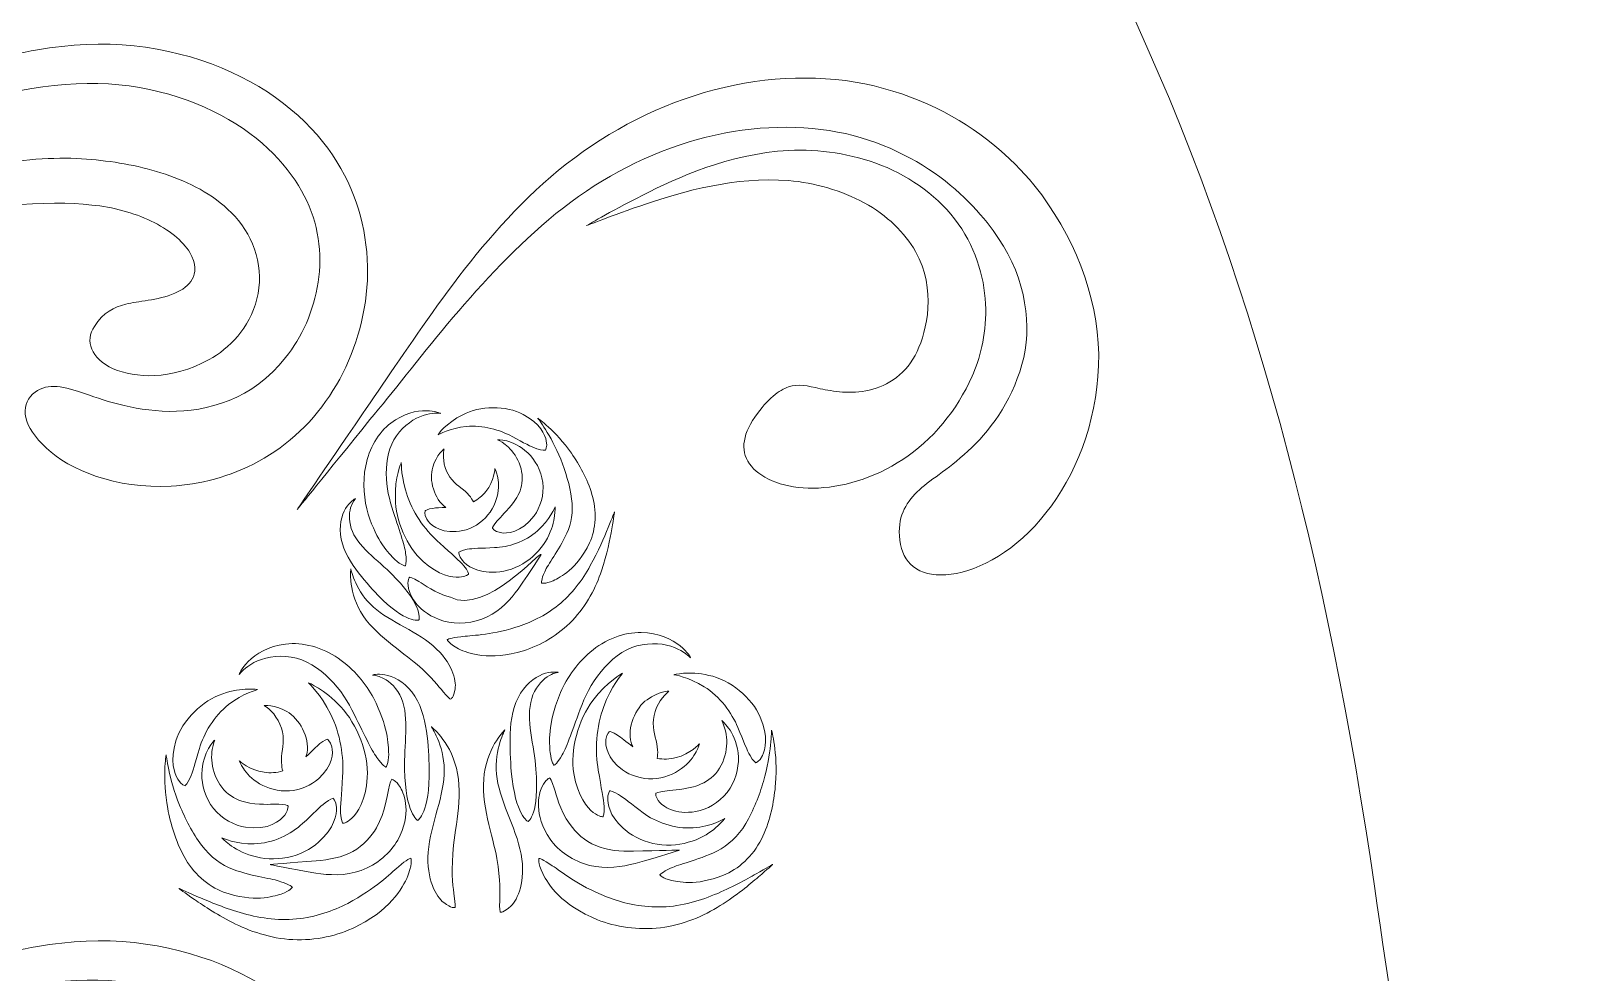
# Model space of a CAD drawing. Extents: x 272 to 570, y -510 to -85.
# Drawn here: x 470.5 to 569.9, y -434.5 to -373.8 of the extents above; entities that cross this region are included whole.
import ezdxf

# ---------------------------------------------------------------- set-up
doc = ezdxf.new("R2010")
doc.units = 0
doc.header["$MEASUREMENT"] = 0
doc.layers.add('Layer 1', color=7, linetype='Continuous')

msp = doc.modelspace()

# ---------------------------------------------------------------- linework, layer by layer
at = {"layer": 'Layer 1', "lineweight": 0}
for points, knots in [([(557.26, -428.987), (551.308, -387.897), (537.651, -351.436), (504.284, -324.924), (502.179, -323.251), (500.029, -321.698), (497.857, -320.198), (497.85, -320.186), (497.849, -320.178), (497.842, -320.165), (494.07, -313.318), (475.261, -287.817), (472.652, -270.415), (472.125, -266.903), (471.92, -263.338), (471.692, -259.797), (470.763, -245.379), (470.267, -230.936), (468.889, -216.548), (468.212, -209.477), (467.389, -202.387), (465.949, -195.426), (464.849, -190.104), (463.985, -182.192), (458.986, -178.931), (455.472, -176.638), (450.202, -176.753), (446.204, -175.918), (440.837, -174.796), (435.555, -173.309), (430.318, -171.692), (429.925, -171.571), (429.532, -171.483), (429.139, -171.379), (426.731, -165.821), (426.432, -160.379), (426.558, -157.057), (434.156, -153.314), (439.591, -143.29), (439.563, -131.489), (439.532, -118.154), (432.541, -107.109), (423.369, -104.865), (427.037, -103.332), (429.611, -99.709), (429.601, -95.486), (429.588, -89.887), (425.038, -85.359), (419.439, -85.373), (413.84, -85.386), (409.312, -89.936), (409.325, -95.534), (409.336, -99.876), (412.079, -103.564), (415.92, -104.999), (407.017, -107.569), (400.346, -118.5), (400.377, -131.582), (400.405, -143.383), (405.887, -153.381), (413.503, -157.088), (413.644, -160.387), (413.376, -165.778), (411.04, -171.308), (404.952, -172.487), (398.92, -174.461), (393.031, -175.989), (388.501, -177.164), (383.193, -176.433), (379.119, -179.12), (374.136, -182.405), (373.309, -190.321), (372.234, -195.648), (370.828, -202.617), (370.038, -209.71), (369.395, -216.784), (368.085, -231.178), (367.658, -245.623), (366.797, -260.046), (366.586, -263.588), (366.398, -267.154), (365.888, -270.669), (363.36, -288.082), (344.039, -315.749), (340.3, -322.614), (340.296, -322.62), (340.296, -322.624), (340.293, -322.63), (339.113, -323.503), (337.94, -324.392), (336.781, -325.322), (303.541, -351.992), (290.057, -388.517), (284.3, -429.635), (280.539, -456.493), (275.992, -483.154), (271.989, -509.907), (271.989, -509.907), (569.901, -509.907), (569.901, -509.907), (565.771, -483.169), (561.148, -455.828), (557.26, -428.987)], [0, 0, 0, 0, 1, 1, 1, 2, 2, 2, 3, 3, 3, 4, 4, 4, 5, 5, 5, 6, 6, 6, 7, 7, 7, 8, 8, 8, 9, 9, 9, 10, 10, 10, 11, 11, 11, 12, 12, 12, 13, 13, 13, 14, 14, 14, 15, 15, 15, 16, 16, 16, 17, 17, 17, 18, 18, 18, 19, 19, 19, 20, 20, 20, 21, 21, 21, 22, 22, 22, 23, 23, 23, 24, 24, 24, 25, 25, 25, 26, 26, 26, 27, 27, 27, 28, 28, 28, 29, 29, 29, 30, 30, 30, 31, 31, 31, 32, 32, 32, 33, 33, 33, 34, 34, 34, 34]), ([(485.231, -401.558), (483.348, -402.566), (481.377, -403.064), (479.573, -403.161), (475.941, -403.351), (473.027, -402.102), (471.525, -400.717), (469.988, -399.307), (469.796, -397.98), (470.623, -397.226), (471.44, -396.466), (472.439, -396.672), (473.777, -397.116), (475.107, -397.562), (476.974, -398.284), (479.441, -398.332), (481.874, -398.369), (484.854, -397.563), (486.957, -394.857), (489.061, -392.275), (490.056, -387.935), (488.154, -384.415), (487.276, -382.654), (485.496, -380.646), (482.776, -379.207), (480.069, -377.774), (476.531, -376.88), (472.733, -377.224), (468.907, -377.493), (464.896, -378.768), (460.957, -380.408), (457.01, -382.04), (453.075, -384.024), (449.063, -385.547), (445.068, -387.085), (440.949, -388.12), (437.097, -388.153), (433.228, -388.177), (429.792, -387.102), (427.244, -385.648), (424.673, -384.19), (423.06, -382.314), (422.188, -380.922), (421.769, -380.208), (421.469, -379.638), (421.32, -379.226), (421.153, -378.822), (421.065, -378.61), (421.065, -378.61), (421.065, -378.61), (421.164, -378.818), (421.35, -379.212), (421.518, -379.614), (421.845, -380.168), (422.293, -380.853), (423.223, -382.189), (424.895, -383.948), (427.462, -385.246), (430.004, -386.544), (433.384, -387.42), (437.067, -387.229), (440.766, -387.027), (444.676, -385.863), (448.514, -384.193), (452.368, -382.539), (456.183, -380.411), (460.157, -378.578), (464.115, -376.746), (468.295, -375.215), (472.506, -374.769), (476.727, -374.244), (480.851, -375.112), (484.058, -376.722), (487.298, -378.327), (489.614, -380.79), (490.75, -383.074), (491.961, -385.323), (492.393, -387.934), (492.208, -390.338), (492.007, -392.755), (491.243, -395.05), (490.017, -396.988), (488.817, -398.941), (487.108, -400.523), (485.231, -401.558)], [0, 0, 0, 0, 1, 1, 1, 2, 2, 2, 3, 3, 3, 4, 4, 4, 5, 5, 5, 6, 6, 6, 7, 7, 7, 8, 8, 8, 9, 9, 9, 10, 10, 10, 11, 11, 11, 12, 12, 12, 13, 13, 13, 14, 14, 14, 15, 15, 15, 16, 16, 16, 17, 17, 17, 18, 18, 18, 19, 19, 19, 20, 20, 20, 21, 21, 21, 22, 22, 22, 23, 23, 23, 24, 24, 24, 25, 25, 25, 26, 26, 26, 27, 27, 27, 28, 28, 28, 28]), ([(539.408, -396.071), (539.113, -399.798), (537.65, -403.076), (535.692, -405.319), (533.779, -407.616), (531.333, -408.776), (529.587, -408.885), (528.703, -408.949), (527.988, -408.759), (527.488, -408.357), (526.99, -407.971), (526.718, -407.404), (526.617, -406.642), (526.44, -405.157), (526.968, -404.305), (527.73, -403.536), (528.495, -402.764), (529.683, -402.158), (531.014, -400.893), (532.35, -399.69), (533.811, -397.796), (534.494, -395.315), (535.201, -392.895), (534.772, -389.785), (532.989, -387.162), (532.124, -385.858), (530.773, -384.297), (528.835, -382.937), (526.888, -381.589), (524.422, -380.473), (521.519, -380.129), (518.637, -379.762), (515.436, -380.104), (512.376, -381.139), (509.302, -382.163), (506.423, -383.852), (503.944, -385.95), (498.983, -390.178), (495.341, -395.379), (492.405, -398.863), (489.527, -402.417), (487.702, -404.671), (487.702, -404.671), (487.702, -404.671), (489.337, -402.276), (491.916, -398.499), (493.214, -396.615), (494.718, -394.373), (496.444, -391.938), (498.181, -389.515), (500.169, -386.898), (502.639, -384.503), (505.089, -382.1), (508.117, -380.002), (511.441, -378.645), (514.758, -377.27), (518.386, -376.62), (521.827, -376.857), (525.271, -377.055), (528.475, -378.276), (530.903, -379.835), (533.355, -381.408), (535.113, -383.319), (536.223, -384.989), (538.471, -388.279), (539.738, -392.289), (539.408, -396.071)], [0, 0, 0, 0, 1, 1, 1, 2, 2, 2, 3, 3, 3, 4, 4, 4, 5, 5, 5, 6, 6, 6, 7, 7, 7, 8, 8, 8, 9, 9, 9, 10, 10, 10, 11, 11, 11, 12, 12, 12, 13, 13, 13, 14, 14, 14, 15, 15, 15, 16, 16, 16, 17, 17, 17, 18, 18, 18, 19, 19, 19, 20, 20, 20, 21, 21, 21, 22, 22, 22, 22]), ([(517.032, -401.876), (516.306, -401.015), (516.404, -399.946), (517.264, -398.696), (518.095, -397.481), (518.82, -396.974), (519.438, -396.75), (520.064, -396.533), (520.64, -396.683), (521.479, -396.868), (522.301, -397.037), (523.428, -397.25), (524.645, -396.958), (525.845, -396.698), (527.089, -395.88), (527.73, -394.458), (528.365, -393.133), (528.996, -390.467), (527.628, -388.01), (526.94, -386.793), (525.785, -385.662), (524.315, -384.864), (522.849, -384.07), (521.13, -383.573), (519.424, -383.429), (515.972, -383.157), (512.611, -384.145), (510.255, -384.925), (507.879, -385.737), (506.389, -386.339), (506.389, -386.339), (506.389, -386.339), (507.764, -385.522), (510.02, -384.364), (512.275, -383.249), (515.504, -381.713), (519.453, -381.481), (521.416, -381.388), (523.488, -381.686), (525.433, -382.447), (527.372, -383.207), (529.167, -384.519), (530.387, -386.223), (531.618, -387.939), (532.138, -389.977), (532.161, -391.712), (532.181, -393.464), (531.785, -394.974), (531.28, -396.064), (530.318, -398.248), (528.715, -400.208), (526.806, -401.436), (524.92, -402.69), (522.828, -403.269), (521.031, -403.293), (519.229, -403.313), (517.738, -402.73), (517.032, -401.876)], [0, 0, 0, 0, 1, 1, 1, 2, 2, 2, 3, 3, 3, 4, 4, 4, 5, 5, 5, 6, 6, 6, 7, 7, 7, 8, 8, 8, 9, 9, 9, 10, 10, 10, 11, 11, 11, 12, 12, 12, 13, 13, 13, 14, 14, 14, 15, 15, 15, 16, 16, 16, 17, 17, 17, 18, 18, 18, 19, 19, 19, 19]), ([(461.952, -386.301), (456.814, -387.52), (451.024, -389.517), (445.318, -390.336), (442.474, -390.751), (439.678, -390.882), (437.128, -390.651), (434.583, -390.417), (432.308, -389.859), (430.491, -389.123), (428.663, -388.41), (427.318, -387.501), (426.481, -386.784), (426.068, -386.415), (425.759, -386.115), (425.574, -385.888), (425.382, -385.669), (425.28, -385.553), (425.28, -385.553), (425.28, -385.553), (425.686, -386.026), (426.559, -386.686), (427.437, -387.333), (428.816, -388.125), (430.645, -388.693), (432.463, -389.285), (434.712, -389.67), (437.18, -389.728), (439.648, -389.783), (442.339, -389.477), (445.061, -388.898), (450.524, -387.754), (456.076, -385.455), (461.316, -383.919), (466.535, -382.336), (471.478, -381.714), (474.734, -382.1), (476.348, -382.26), (477.958, -382.573), (479.48, -383.116), (480.993, -383.675), (482.489, -384.431), (483.696, -385.758), (484.95, -387.084), (485.591, -389.186), (485.108, -391.065), (484.639, -392.956), (483.3, -394.285), (482.027, -394.991), (479.5, -396.344), (477.265, -396.185), (475.834, -395.575), (474.371, -394.918), (473.983, -393.782), (474.613, -392.842), (475.217, -391.915), (475.863, -391.608), (476.647, -391.406), (477.409, -391.22), (478.675, -391.171), (479.8, -390.705), (480.304, -390.496), (480.706, -390.193), (480.929, -389.801), (481.139, -389.414), (481.211, -388.78), (480.773, -388.073), (480.328, -387.327), (479.39, -386.579), (478.271, -386.041), (477.139, -385.499), (475.833, -385.145), (474.437, -385.007), (471.663, -384.67), (467.091, -385.025), (461.952, -386.301)], [0, 0, 0, 0, 1, 1, 1, 2, 2, 2, 3, 3, 3, 4, 4, 4, 5, 5, 5, 6, 6, 6, 7, 7, 7, 8, 8, 8, 9, 9, 9, 10, 10, 10, 11, 11, 11, 12, 12, 12, 13, 13, 13, 14, 14, 14, 15, 15, 15, 16, 16, 16, 17, 17, 17, 18, 18, 18, 19, 19, 19, 20, 20, 20, 21, 21, 21, 22, 22, 22, 23, 23, 23, 24, 24, 24, 25, 25, 25, 25]), ([(496.054, -398.539), (495.519, -398.659), (494.827, -399.033), (494.305, -399.663), (493.194, -400.927), (493.339, -403.076), (493.818, -404.516), (494.286, -406.003), (494.642, -406.933), (494.708, -407.517), (494.795, -408.097), (494.684, -408.306), (494.684, -408.306), (494.684, -408.306), (494.447, -408.291), (494.007, -407.894), (493.591, -407.485), (492.857, -406.738), (492.291, -404.965), (492.023, -404.075), (491.907, -402.953), (492.129, -401.851), (492.332, -400.751), (492.951, -399.687), (493.759, -399.085), (494.557, -398.471), (495.434, -398.269), (496.028, -398.292), (496.629, -398.301), (496.949, -398.464), (496.949, -398.464), (496.949, -398.464), (496.593, -398.402), (496.054, -398.539)], [0, 0, 0, 0, 1, 1, 1, 2, 2, 2, 3, 3, 3, 4, 4, 4, 5, 5, 5, 6, 6, 6, 7, 7, 7, 8, 8, 8, 9, 9, 9, 10, 10, 10, 11, 11, 11, 11]), ([(503.792, -400.243), (503.867, -400.658), (503.733, -400.831), (503.733, -400.831), (503.733, -400.831), (503.523, -400.863), (503.174, -400.743), (502.815, -400.63), (502.351, -400.363), (501.581, -399.957), (500.822, -399.535), (499.679, -399.192), (498.624, -399.313), (497.581, -399.4), (496.799, -399.843), (496.799, -399.843), (496.799, -399.843), (497.289, -399.086), (498.401, -398.549), (499.472, -397.974), (501.215, -397.926), (502.303, -398.54), (503.398, -399.12), (503.715, -399.849), (503.792, -400.243)], [0, 0, 0, 0, 1, 1, 1, 2, 2, 2, 3, 3, 3, 4, 4, 4, 5, 5, 5, 6, 6, 6, 7, 7, 7, 8, 8, 8, 8]), ([(506.737, -403.694), (507.057, -404.702), (507.001, -405.944), (506.586, -406.825), (505.731, -408.571), (504.731, -409.003), (504.239, -409.264), (503.705, -409.493), (503.48, -409.422), (503.48, -409.422), (503.48, -409.422), (503.445, -409.191), (503.692, -408.687), (503.903, -408.173), (504.539, -407.429), (505.126, -406.193), (505.406, -405.574), (505.538, -404.839), (505.424, -403.971), (505.316, -403.115), (505.032, -402.199), (504.718, -401.422), (504.086, -399.849), (503.243, -398.778), (503.243, -398.778), (503.243, -398.778), (504.366, -399.547), (505.415, -401.038), (505.933, -401.783), (506.436, -402.669), (506.737, -403.694)], [0, 0, 0, 0, 1, 1, 1, 2, 2, 2, 3, 3, 3, 4, 4, 4, 5, 5, 5, 6, 6, 6, 7, 7, 7, 8, 8, 8, 9, 9, 9, 10, 10, 10, 10]), ([(503.008, -405.074), (502.182, -406.179), (501.241, -406.246), (500.837, -406.164), (500.398, -406.072), (500.308, -405.865), (500.308, -405.865), (500.308, -405.865), (500.386, -405.666), (500.624, -405.398), (500.853, -405.118), (501.237, -404.794), (501.71, -404.155), (501.937, -403.829), (502.161, -403.425), (502.219, -402.959), (502.285, -402.491), (502.182, -401.946), (501.96, -401.491), (501.738, -401.035), (501.408, -400.679), (501.129, -400.468), (500.85, -400.256), (500.641, -400.165), (500.641, -400.165), (500.641, -400.165), (500.863, -400.154), (501.235, -400.243), (501.604, -400.333), (502.123, -400.558), (502.593, -401.009), (503.056, -401.454), (503.467, -402.133), (503.56, -402.926), (503.666, -403.726), (503.398, -404.528), (503.008, -405.074)], [0, 0, 0, 0, 1, 1, 1, 2, 2, 2, 3, 3, 3, 4, 4, 4, 5, 5, 5, 6, 6, 6, 7, 7, 7, 8, 8, 8, 9, 9, 9, 10, 10, 10, 11, 11, 11, 12, 12, 12, 12]), ([(497.301, -404.529), (496.552, -404.011), (496.195, -402.736), (496.465, -401.942), (496.686, -401.112), (497.185, -400.762), (497.185, -400.762), (497.185, -400.762), (497.059, -401.351), (497.261, -401.955), (497.447, -402.589), (497.918, -403.017), (498.28, -403.276), (498.716, -403.581), (498.957, -403.928), (499.085, -404.166), (499.382, -404.004), (499.666, -403.795), (499.889, -403.496), (500.43, -402.824), (500.477, -402.031), (500.477, -402.031), (500.477, -402.031), (500.563, -402.196), (500.635, -402.51), (500.706, -402.821), (500.744, -403.292), (500.613, -403.824), (500.484, -404.35), (500.179, -404.936), (499.68, -405.375), (499.182, -405.824), (498.526, -406.06), (497.962, -406.098), (496.804, -406.151), (496.248, -405.601), (496.071, -405.284), (495.884, -404.942), (495.969, -404.742), (495.969, -404.742), (495.969, -404.742), (496.151, -404.639), (496.466, -404.593), (496.678, -404.556), (496.967, -404.545), (497.306, -404.533), (497.304, -404.531), (497.303, -404.531), (497.301, -404.529)], [0, 0, 0, 0, 1, 1, 1, 2, 2, 2, 3, 3, 3, 4, 4, 4, 5, 5, 5, 6, 6, 6, 7, 7, 7, 8, 8, 8, 9, 9, 9, 10, 10, 10, 11, 11, 11, 12, 12, 12, 13, 13, 13, 14, 14, 14, 15, 15, 15, 16, 16, 16, 16]), ([(494.829, -403.827), (495.223, -405.011), (496.11, -406.152), (496.913, -406.852), (497.704, -407.568), (498.201, -407.976), (498.467, -408.31), (498.739, -408.633), (498.776, -408.847), (498.776, -408.847), (498.776, -408.847), (498.632, -409.018), (498.166, -409.046), (497.717, -409.065), (496.86, -408.946), (495.832, -408.019), (494.781, -407.109), (494.047, -405.35), (494.046, -403.969), (493.998, -402.572), (494.43, -401.637), (494.43, -401.637), (494.43, -401.637), (494.408, -402.666), (494.829, -403.827)], [0, 0, 0, 0, 1, 1, 1, 2, 2, 2, 3, 3, 3, 4, 4, 4, 5, 5, 5, 6, 6, 6, 7, 7, 7, 8, 8, 8, 8]), ([(491.275, -406.095), (491.729, -407.197), (493.164, -408.113), (494.058, -409.094), (495.866, -410.968), (495.566, -411.802), (495.566, -411.802), (495.566, -411.802), (494.721, -412.072), (492.913, -410.198), (492.461, -409.722), (491.979, -409.177), (491.492, -408.525), (491.013, -407.874), (490.586, -407.079), (490.501, -406.278), (490.416, -405.489), (490.655, -404.817), (490.935, -404.444), (491.219, -404.065), (491.473, -403.955), (491.473, -403.955), (491.473, -403.955), (491.278, -404.158), (491.156, -404.556), (491.034, -404.949), (491.039, -405.538), (491.275, -406.095)], [0, 0, 0, 0, 1, 1, 1, 2, 2, 2, 3, 3, 3, 4, 4, 4, 5, 5, 5, 6, 6, 6, 7, 7, 7, 8, 8, 8, 9, 9, 9, 9]), ([(504.352, -404.495), (504.352, -404.495), (504.368, -404.713), (504.323, -405.083), (504.277, -405.451), (504.152, -405.973), (503.858, -406.52), (503.566, -407.064), (503.102, -407.626), (502.498, -408.034), (501.897, -408.449), (501.18, -408.673), (500.556, -408.717), (499.286, -408.784), (498.634, -408.283), (498.374, -407.972), (498.105, -407.639), (498.144, -407.422), (498.144, -407.422), (498.144, -407.422), (498.316, -407.298), (498.681, -407.238), (499.049, -407.167), (499.582, -407.178), (500.443, -407.13), (501.304, -407.105), (502.443, -406.764), (503.227, -406.036), (504.022, -405.348), (504.352, -404.495), (504.352, -404.495)], [0, 0, 0, 0, 1, 1, 1, 2, 2, 2, 3, 3, 3, 4, 4, 4, 5, 5, 5, 6, 6, 6, 7, 7, 7, 8, 8, 8, 9, 9, 9, 10, 10, 10, 10]), ([(498.12, -413.664), (497.468, -413.321), (497.395, -413.073), (497.395, -413.073), (497.395, -413.073), (497.613, -412.947), (498.274, -412.883), (498.931, -412.788), (500.046, -412.819), (501.832, -412.275), (502.719, -411.997), (503.709, -411.534), (504.563, -410.841), (505.419, -410.164), (506.117, -409.222), (506.632, -408.294), (507.152, -407.367), (507.521, -406.475), (507.786, -405.838), (508.046, -405.197), (508.204, -404.809), (508.204, -404.809), (508.204, -404.809), (508.136, -405.224), (508.025, -405.907), (507.901, -406.591), (507.723, -407.549), (507.359, -408.618), (506.999, -409.682), (506.407, -410.871), (505.475, -411.826), (504.561, -412.78), (503.395, -413.453), (502.315, -413.791), (500.117, -414.456), (498.751, -413.966), (498.12, -413.664)], [0, 0, 0, 0, 1, 1, 1, 2, 2, 2, 3, 3, 3, 4, 4, 4, 5, 5, 5, 6, 6, 6, 7, 7, 7, 8, 8, 8, 9, 9, 9, 10, 10, 10, 11, 11, 11, 12, 12, 12, 12]), ([(494.949, -409.04), (494.949, -409.04), (495.17, -409.076), (495.56, -409.321), (495.965, -409.538), (496.524, -410.02), (497.594, -410.337), (499.917, -411.483), (503.428, -407.298), (503.463, -407.564), (503.463, -407.564), (502.852, -408.554), (501.963, -409.82), (501.506, -410.444), (500.885, -411.175), (499.967, -411.609), (499.069, -412.039), (498.024, -412.104), (497.183, -411.873), (495.465, -411.347), (495.017, -410.246), (494.897, -409.761), (494.79, -409.216), (494.949, -409.04), (494.949, -409.04)], [0, 0, 0, 0, 1, 1, 1, 2, 2, 2, 3, 3, 3, 4, 4, 4, 5, 5, 5, 6, 6, 6, 7, 7, 7, 8, 8, 8, 8]), ([(496.483, -413.475), (497.729, -414.543), (497.988, -415.695), (497.903, -416.245), (497.826, -416.819), (497.602, -416.922), (497.602, -416.922), (497.602, -416.922), (497.417, -416.795), (497.131, -416.437), (496.831, -416.08), (496.433, -415.544), (495.444, -414.679), (494.504, -413.831), (492.674, -412.769), (491.799, -411.258), (491.368, -410.524), (491.212, -409.802), (491.167, -409.299), (491.123, -408.793), (491.165, -408.495), (491.165, -408.495), (491.165, -408.495), (491.224, -408.793), (491.409, -409.241), (491.591, -409.685), (491.923, -410.273), (492.433, -410.778), (493.432, -411.815), (495.221, -412.394), (496.483, -413.475)], [0, 0, 0, 0, 1, 1, 1, 2, 2, 2, 3, 3, 3, 4, 4, 4, 5, 5, 5, 6, 6, 6, 7, 7, 7, 8, 8, 8, 9, 9, 9, 10, 10, 10, 10]), ([(492.634, -416.838), (493.57, -418.662), (493.6, -419.817), (493.613, -420.458), (493.598, -421.109), (493.445, -421.3), (493.445, -421.3), (493.445, -421.3), (493.215, -421.217), (492.85, -420.685), (492.465, -420.167), (492.038, -419.149), (491.235, -417.596), (490.478, -416.071), (488.861, -414.255), (486.972, -414.156), (486.057, -414.081), (485.219, -414.343), (484.707, -414.675), (484.179, -414.997), (483.953, -415.328), (483.953, -415.328), (483.953, -415.328), (484.082, -414.952), (484.551, -414.481), (485.004, -414.006), (485.852, -413.492), (486.951, -413.361), (488.049, -413.214), (489.349, -413.572), (490.355, -414.276), (491.376, -414.969), (492.152, -415.935), (492.634, -416.838)], [0, 0, 0, 0, 1, 1, 1, 2, 2, 2, 3, 3, 3, 4, 4, 4, 5, 5, 5, 6, 6, 6, 7, 7, 7, 8, 8, 8, 9, 9, 9, 10, 10, 10, 11, 11, 11, 11]), ([(512.291, -413.681), (511.747, -413.404), (510.886, -413.231), (509.984, -413.402), (508.116, -413.698), (506.698, -415.673), (506.103, -417.269), (505.467, -418.897), (505.149, -419.954), (504.82, -420.509), (504.512, -421.076), (504.292, -421.183), (504.292, -421.183), (504.292, -421.183), (504.12, -421.009), (504.038, -420.363), (503.984, -419.724), (503.892, -418.572), (504.633, -416.66), (505.018, -415.713), (505.689, -414.67), (506.632, -413.875), (507.559, -413.069), (508.815, -412.578), (509.922, -412.609), (511.028, -412.625), (511.925, -413.047), (512.426, -413.472), (512.942, -413.891), (513.109, -414.252), (513.109, -414.252), (513.109, -414.252), (512.85, -413.946), (512.291, -413.681)], [0, 0, 0, 0, 1, 1, 1, 2, 2, 2, 3, 3, 3, 4, 4, 4, 5, 5, 5, 6, 6, 6, 7, 7, 7, 8, 8, 8, 9, 9, 9, 10, 10, 10, 11, 11, 11, 11]), ([(494.643, -421.429), (494.578, -419.962), (494.971, -418.103), (494.433, -416.866), (494.168, -416.24), (493.698, -415.778), (493.289, -415.572), (492.876, -415.361), (492.565, -415.36), (492.565, -415.36), (492.565, -415.36), (492.851, -415.253), (493.366, -415.336), (493.873, -415.418), (494.575, -415.766), (495.111, -416.45), (495.656, -417.143), (495.931, -418.094), (496.055, -418.976), (496.174, -419.866), (496.216, -420.675), (496.233, -421.404), (496.279, -424.295), (495.49, -424.743), (495.49, -424.743), (495.49, -424.743), (494.688, -424.32), (494.643, -421.429)], [0, 0, 0, 0, 1, 1, 1, 2, 2, 2, 3, 3, 3, 4, 4, 4, 5, 5, 5, 6, 6, 6, 7, 7, 7, 8, 8, 8, 9, 9, 9, 9]), ([(503.115, -421.436), (503.372, -424.316), (502.619, -424.821), (502.619, -424.821), (502.619, -424.821), (501.788, -424.458), (501.53, -421.578), (501.472, -420.851), (501.429, -420.042), (501.455, -419.145), (501.485, -418.254), (501.659, -417.28), (502.129, -416.534), (502.591, -415.797), (503.252, -415.378), (503.748, -415.244), (504.251, -415.107), (504.548, -415.184), (504.548, -415.184), (504.548, -415.184), (504.239, -415.217), (503.85, -415.47), (503.464, -415.718), (503.045, -416.226), (502.847, -416.877), (502.441, -418.163), (503.026, -419.97), (503.115, -421.436)], [0, 0, 0, 0, 1, 1, 1, 2, 2, 2, 3, 3, 3, 4, 4, 4, 5, 5, 5, 6, 6, 6, 7, 7, 7, 8, 8, 8, 9, 9, 9, 9]), ([(507.146, -421.492), (507.334, -422.679), (507.505, -423.379), (507.523, -423.844), (507.553, -424.304), (507.454, -424.502), (507.454, -424.502), (507.454, -424.502), (507.229, -424.537), (506.827, -424.229), (506.445, -423.923), (505.812, -423.222), (505.572, -421.722), (505.301, -420.221), (505.864, -418.21), (506.802, -417.01), (507.71, -415.765), (508.72, -415.239), (508.72, -415.239), (508.72, -415.239), (507.97, -416.096), (507.5, -417.39), (506.993, -418.683), (506.936, -420.31), (507.146, -421.492)], [0, 0, 0, 0, 1, 1, 1, 2, 2, 2, 3, 3, 3, 4, 4, 4, 5, 5, 5, 6, 6, 6, 7, 7, 7, 8, 8, 8, 8]), ([(516.154, -418.734), (515.785, -417.82), (514.996, -416.724), (513.983, -416.112), (513.002, -415.477), (512.018, -415.34), (512.018, -415.34), (512.018, -415.34), (512.25, -415.278), (512.654, -415.242), (513.056, -415.207), (513.638, -415.215), (514.288, -415.377), (515.599, -415.645), (517.1, -416.815), (517.606, -418.084), (518.14, -419.33), (517.929, -420.165), (517.743, -420.558), (517.54, -420.965), (517.326, -421.025), (517.326, -421.025), (517.326, -421.025), (517.144, -420.91), (516.947, -420.559), (516.738, -420.209), (516.545, -419.64), (516.154, -418.734)], [0, 0, 0, 0, 1, 1, 1, 2, 2, 2, 3, 3, 3, 4, 4, 4, 5, 5, 5, 6, 6, 6, 7, 7, 7, 8, 8, 8, 9, 9, 9, 9]), ([(483.278, -417.269), (482.335, -417.984), (481.665, -419.156), (481.393, -420.104), (481.099, -421.046), (480.966, -421.632), (480.795, -422.002), (480.636, -422.372), (480.467, -422.505), (480.467, -422.505), (480.467, -422.505), (480.247, -422.468), (480.003, -422.084), (479.777, -421.713), (479.48, -420.904), (479.881, -419.609), (480.251, -418.294), (481.622, -416.974), (482.898, -416.571), (483.528, -416.341), (484.105, -416.273), (484.509, -416.265), (484.914, -416.259), (485.151, -416.296), (485.151, -416.296), (485.151, -416.296), (484.187, -416.536), (483.278, -417.269)], [0, 0, 0, 0, 1, 1, 1, 2, 2, 2, 3, 3, 3, 4, 4, 4, 5, 5, 5, 6, 6, 6, 7, 7, 7, 8, 8, 8, 9, 9, 9, 9]), ([(492.229, -421.97), (492.147, -423.487), (491.591, -424.25), (491.244, -424.594), (490.876, -424.943), (490.648, -424.931), (490.648, -424.931), (490.648, -424.931), (490.529, -424.745), (490.511, -424.284), (490.48, -423.819), (490.577, -423.105), (490.639, -421.906), (490.725, -420.708), (490.499, -419.096), (489.859, -417.863), (489.257, -416.625), (488.421, -415.851), (488.421, -415.851), (488.421, -415.851), (489.481, -416.269), (490.514, -417.412), (491.572, -418.507), (492.342, -420.448), (492.229, -421.97)], [0, 0, 0, 0, 1, 1, 1, 2, 2, 2, 3, 3, 3, 4, 4, 4, 5, 5, 5, 6, 6, 6, 7, 7, 7, 8, 8, 8, 8]), ([(507.639, -419.521), (507.697, -419.107), (507.887, -418.997), (507.887, -418.997), (507.887, -418.997), (508.094, -419.039), (508.379, -419.23), (508.631, -419.388), (508.928, -419.652), (509.38, -419.995), (509.344, -419.903), (509.3, -419.829), (509.273, -419.721), (508.994, -418.776), (509.539, -417.457), (510.301, -416.95), (511.045, -416.382), (511.712, -416.403), (511.712, -416.403), (511.712, -416.403), (511.185, -416.801), (510.912, -417.459), (510.607, -418.129), (510.681, -418.859), (510.822, -419.359), (511.009, -419.992), (510.997, -420.465), (510.958, -420.736), (511.346, -420.801), (511.756, -420.808), (512.165, -420.69), (513.103, -420.459), (513.674, -419.793), (513.674, -419.793), (513.674, -419.793), (513.628, -419.994), (513.467, -420.31), (513.306, -420.622), (513.006, -421.044), (512.523, -421.4), (512.045, -421.752), (511.382, -422.031), (510.66, -422.056), (509.933, -422.09), (509.219, -421.838), (508.716, -421.486), (507.7, -420.742), (507.59, -419.907), (507.639, -419.521)], [0, 0, 0, 0, 1, 1, 1, 2, 2, 2, 3, 3, 3, 4, 4, 4, 5, 5, 5, 6, 6, 6, 7, 7, 7, 8, 8, 8, 9, 9, 9, 10, 10, 10, 11, 11, 11, 12, 12, 12, 13, 13, 13, 14, 14, 14, 15, 15, 15, 16, 16, 16, 16]), ([(486.761, -420.169), (486.849, -419.656), (486.847, -418.922), (486.472, -418.288), (486.133, -417.662), (485.567, -417.321), (485.567, -417.321), (485.567, -417.321), (486.228, -417.23), (487.027, -417.718), (487.838, -418.143), (488.518, -419.397), (488.34, -420.366), (488.324, -420.475), (488.288, -420.55), (488.263, -420.644), (488.663, -420.267), (488.948, -419.964), (489.177, -419.785), (489.441, -419.565), (489.642, -419.501), (489.642, -419.501), (489.642, -419.501), (489.843, -419.591), (489.944, -419.997), (490.033, -420.375), (490.01, -421.217), (489.078, -422.063), (488.614, -422.467), (487.931, -422.791), (487.204, -422.834), (486.483, -422.885), (485.794, -422.676), (485.283, -422.376), (484.765, -422.072), (484.423, -421.684), (484.23, -421.39), (484.037, -421.094), (483.97, -420.898), (483.97, -420.898), (483.97, -420.898), (484.607, -421.501), (485.565, -421.632), (485.983, -421.707), (486.39, -421.657), (486.769, -421.552), (486.703, -421.287), (486.641, -420.818), (486.761, -420.169)], [0, 0, 0, 0, 1, 1, 1, 2, 2, 2, 3, 3, 3, 4, 4, 4, 5, 5, 5, 6, 6, 6, 7, 7, 7, 8, 8, 8, 9, 9, 9, 10, 10, 10, 11, 11, 11, 12, 12, 12, 13, 13, 13, 14, 14, 14, 15, 15, 15, 16, 16, 16, 16]), ([(513.719, -424.104), (512.265, -424.476), (511.421, -423.909), (511.123, -423.578), (510.804, -423.215), (510.857, -422.992), (510.857, -422.992), (510.857, -422.992), (511.049, -422.892), (511.438, -422.848), (511.825, -422.787), (512.399, -422.805), (513.285, -422.574), (513.722, -422.447), (514.214, -422.238), (514.592, -421.855), (514.98, -421.477), (515.262, -420.918), (515.377, -420.362), (515.492, -419.804), (515.441, -419.266), (515.339, -418.891), (515.237, -418.515), (515.116, -418.295), (515.116, -418.295), (515.116, -418.295), (515.312, -418.444), (515.563, -418.783), (515.811, -419.119), (516.091, -419.674), (516.172, -420.383), (516.252, -421.083), (516.125, -421.94), (515.658, -422.671), (515.197, -423.416), (514.421, -423.908), (513.719, -424.104)], [0, 0, 0, 0, 1, 1, 1, 2, 2, 2, 3, 3, 3, 4, 4, 4, 5, 5, 5, 6, 6, 6, 7, 7, 7, 8, 8, 8, 9, 9, 9, 10, 10, 10, 11, 11, 11, 12, 12, 12, 12]), ([(497.851, -429.639), (497.929, -430.14), (497.897, -430.368), (497.897, -430.368), (497.897, -430.368), (497.656, -430.445), (497.168, -430.048), (496.693, -429.674), (496.023, -428.584), (496.166, -426.784), (496.309, -424.967), (497.246, -423.089), (497.197, -421.477), (497.19, -420.673), (496.98, -419.953), (496.767, -419.463), (496.554, -418.97), (496.363, -418.692), (496.363, -418.692), (496.363, -418.692), (496.626, -418.898), (496.98, -419.334), (497.331, -419.768), (497.761, -420.46), (497.985, -421.37), (498.456, -423.231), (497.831, -425.48), (497.752, -426.905), (497.649, -428.378), (497.784, -429.131), (497.851, -429.639)], [0, 0, 0, 0, 1, 1, 1, 2, 2, 2, 3, 3, 3, 4, 4, 4, 5, 5, 5, 6, 6, 6, 7, 7, 7, 8, 8, 8, 9, 9, 9, 10, 10, 10, 10]), ([(500.595, -427.207), (500.368, -425.798), (499.511, -423.627), (499.785, -421.727), (499.913, -420.799), (500.268, -420.065), (500.572, -419.597), (500.879, -419.126), (501.118, -418.895), (501.118, -418.895), (501.118, -418.895), (500.957, -419.19), (500.797, -419.703), (500.637, -420.212), (500.502, -420.951), (500.58, -421.751), (500.7, -423.36), (501.828, -425.129), (502.16, -426.922), (502.49, -428.696), (501.938, -429.851), (501.504, -430.272), (501.061, -430.718), (500.813, -430.666), (500.813, -430.666), (500.813, -430.666), (500.757, -430.443), (500.783, -429.937), (500.796, -429.424), (500.852, -428.662), (500.595, -427.207)], [0, 0, 0, 0, 1, 1, 1, 2, 2, 2, 3, 3, 3, 4, 4, 4, 5, 5, 5, 6, 6, 6, 7, 7, 7, 8, 8, 8, 9, 9, 9, 10, 10, 10, 10]), ([(517.862, -425.561), (517.432, -426.642), (516.533, -427.652), (515.575, -428.118), (513.648, -429.02), (512.487, -428.722), (511.884, -428.626), (511.265, -428.473), (511.121, -428.277), (511.121, -428.277), (511.121, -428.277), (511.252, -428.075), (511.82, -427.833), (512.364, -427.556), (513.437, -427.383), (514.835, -426.71), (515.523, -426.363), (516.164, -425.796), (516.666, -424.952), (517.167, -424.123), (517.549, -423.127), (517.809, -422.23), (518.337, -420.419), (518.332, -418.908), (518.332, -418.908), (518.332, -418.908), (518.745, -420.359), (518.593, -422.369), (518.512, -423.369), (518.319, -424.478), (517.862, -425.561)], [0, 0, 0, 0, 1, 1, 1, 2, 2, 2, 3, 3, 3, 4, 4, 4, 5, 5, 5, 6, 6, 6, 7, 7, 7, 8, 8, 8, 9, 9, 9, 10, 10, 10, 10]), ([(482.336, -421.641), (482.508, -422.183), (482.847, -422.709), (483.272, -423.044), (483.689, -423.386), (484.2, -423.542), (484.648, -423.623), (485.553, -423.76), (486.121, -423.682), (486.513, -423.702), (486.904, -423.705), (487.106, -423.785), (487.106, -423.785), (487.106, -423.785), (487.182, -424.001), (486.903, -424.396), (486.641, -424.756), (485.86, -425.408), (484.376, -425.19), (483.657, -425.068), (482.834, -424.66), (482.298, -423.968), (481.757, -423.289), (481.541, -422.451), (481.548, -421.746), (481.554, -421.033), (481.774, -420.451), (481.986, -420.091), (482.2, -419.727), (482.38, -419.559), (482.38, -419.559), (482.38, -419.559), (482.282, -419.79), (482.22, -420.175), (482.157, -420.558), (482.163, -421.099), (482.336, -421.641)], [0, 0, 0, 0, 1, 1, 1, 2, 2, 2, 3, 3, 3, 4, 4, 4, 5, 5, 5, 6, 6, 6, 7, 7, 7, 8, 8, 8, 9, 9, 9, 10, 10, 10, 11, 11, 11, 12, 12, 12, 12]), ([(480.112, -423.754), (480.465, -424.618), (480.949, -425.569), (481.533, -426.341), (482.121, -427.128), (482.817, -427.625), (483.538, -427.898), (484.999, -428.421), (486.084, -428.482), (486.654, -428.7), (487.244, -428.882), (487.396, -429.069), (487.396, -429.069), (487.396, -429.069), (487.273, -429.279), (486.674, -429.496), (486.083, -429.654), (484.96, -430.072), (482.949, -429.376), (481.948, -429.013), (480.948, -428.102), (480.407, -427.072), (479.84, -426.043), (479.532, -424.96), (479.347, -423.974), (478.986, -421.991), (479.245, -420.505), (479.245, -420.505), (479.245, -420.505), (479.397, -422.008), (480.112, -423.754)], [0, 0, 0, 0, 1, 1, 1, 2, 2, 2, 3, 3, 3, 4, 4, 4, 5, 5, 5, 6, 6, 6, 7, 7, 7, 8, 8, 8, 9, 9, 9, 10, 10, 10, 10]), ([(488.926, -427.355), (489.748, -427.284), (490.63, -427.13), (491.301, -426.743), (491.985, -426.361), (492.504, -425.774), (492.821, -425.222), (493.433, -424.102), (493.466, -423.264), (493.594, -422.777), (493.686, -422.278), (493.811, -422.086), (493.811, -422.086), (493.811, -422.086), (494.054, -422.109), (494.374, -422.621), (494.638, -423.097), (495.119, -424.295), (494.197, -426.021), (493.724, -426.847), (492.869, -427.605), (491.844, -427.97), (490.802, -428.349), (489.75, -428.272), (488.903, -428.15), (487.213, -427.872), (485.954, -427.593), (485.954, -427.593), (485.954, -427.593), (487.253, -427.489), (488.926, -427.355)], [0, 0, 0, 0, 1, 1, 1, 2, 2, 2, 3, 3, 3, 4, 4, 4, 5, 5, 5, 6, 6, 6, 7, 7, 7, 8, 8, 8, 9, 9, 9, 10, 10, 10, 10]), ([(503.507, -422.594), (503.772, -422.051), (504.011, -422.003), (504.011, -422.003), (504.011, -422.003), (504.155, -422.181), (504.299, -422.667), (504.477, -423.139), (504.598, -423.968), (505.323, -425.018), (505.696, -425.534), (506.273, -426.064), (506.994, -426.372), (507.702, -426.687), (508.595, -426.748), (509.42, -426.733), (511.098, -426.691), (512.401, -426.658), (512.401, -426.658), (512.401, -426.658), (511.178, -427.068), (509.526, -427.521), (508.696, -427.731), (507.658, -427.917), (506.582, -427.649), (505.524, -427.393), (504.595, -426.729), (504.039, -425.957), (502.941, -424.336), (503.294, -423.095), (503.507, -422.594)], [0, 0, 0, 0, 1, 1, 1, 2, 2, 2, 3, 3, 3, 4, 4, 4, 5, 5, 5, 6, 6, 6, 7, 7, 7, 8, 8, 8, 9, 9, 9, 10, 10, 10, 10]), ([(484.936, -426.249), (486.13, -426.233), (487.334, -425.624), (488.048, -424.952), (488.78, -424.301), (489.176, -423.851), (489.503, -423.607), (489.818, -423.357), (490.03, -423.315), (490.03, -423.315), (490.03, -423.315), (490.208, -423.45), (490.238, -423.911), (490.259, -424.348), (490.123, -425.23), (489.087, -426.157), (488.57, -426.604), (487.845, -426.987), (487.06, -427.136), (486.279, -427.293), (485.483, -427.225), (484.831, -427.038), (484.175, -426.849), (483.666, -426.547), (483.339, -426.302), (483.012, -426.054), (482.85, -425.874), (482.85, -425.874), (482.85, -425.874), (483.763, -426.305), (484.936, -426.249)], [0, 0, 0, 0, 1, 1, 1, 2, 2, 2, 3, 3, 3, 4, 4, 4, 5, 5, 5, 6, 6, 6, 7, 7, 7, 8, 8, 8, 9, 9, 9, 10, 10, 10, 10]), ([(507.9, -422.83), (507.9, -422.83), (508.115, -422.849), (508.454, -423.066), (508.805, -423.274), (509.246, -423.68), (510.042, -424.251), (510.822, -424.844), (512.084, -425.325), (513.272, -425.216), (514.445, -425.149), (515.308, -424.625), (515.308, -424.625), (515.308, -424.625), (515.166, -424.821), (514.866, -425.101), (514.567, -425.38), (514.092, -425.733), (513.459, -425.989), (512.831, -426.244), (512.046, -426.394), (511.252, -426.32), (510.456, -426.254), (509.696, -425.948), (509.134, -425.558), (508.007, -424.744), (507.78, -423.882), (507.755, -423.444), (507.737, -422.983), (507.9, -422.83), (507.9, -422.83)], [0, 0, 0, 0, 1, 1, 1, 2, 2, 2, 3, 3, 3, 4, 4, 4, 5, 5, 5, 6, 6, 6, 7, 7, 7, 8, 8, 8, 9, 9, 9, 10, 10, 10, 10]), ([(481.192, -429.633), (481.896, -429.934), (482.881, -430.357), (484.016, -430.691), (485.147, -431.03), (486.439, -431.238), (487.658, -431.108), (488.886, -430.992), (490.042, -430.583), (490.968, -430.102), (492.821, -429.12), (493.666, -428.194), (494.241, -427.74), (494.795, -427.256), (495.045, -427.176), (495.045, -427.176), (495.045, -427.176), (495.162, -427.42), (494.901, -428.185), (494.625, -428.902), (493.925, -430.33), (491.696, -431.517), (490.59, -432.092), (489.161, -432.477), (487.706, -432.45), (486.238, -432.437), (484.846, -431.978), (483.729, -431.434), (482.604, -430.889), (481.709, -430.284), (481.072, -429.85), (480.444, -429.407), (480.063, -429.138), (480.063, -429.138), (480.063, -429.138), (480.49, -429.325), (481.192, -429.633)], [0, 0, 0, 0, 1, 1, 1, 2, 2, 2, 3, 3, 3, 4, 4, 4, 5, 5, 5, 6, 6, 6, 7, 7, 7, 8, 8, 8, 9, 9, 9, 10, 10, 10, 11, 11, 11, 12, 12, 12, 12]), ([(503.315, -427.194), (503.315, -427.194), (503.572, -427.248), (504.174, -427.671), (504.794, -428.062), (505.731, -428.895), (507.676, -429.678), (508.647, -430.06), (509.84, -430.346), (511.073, -430.333), (512.299, -430.335), (513.563, -429.992), (514.652, -429.538), (515.746, -429.087), (516.681, -428.563), (517.349, -428.19), (518.016, -427.81), (518.42, -427.58), (518.42, -427.58), (518.42, -427.58), (518.07, -427.887), (517.491, -428.394), (516.904, -428.891), (516.076, -429.587), (515.014, -430.246), (513.96, -430.904), (512.624, -431.506), (511.165, -431.672), (509.722, -431.851), (508.26, -431.618), (507.1, -431.161), (504.759, -430.214), (503.914, -428.867), (503.564, -428.182), (503.225, -427.449), (503.315, -427.194), (503.315, -427.194)], [0, 0, 0, 0, 1, 1, 1, 2, 2, 2, 3, 3, 3, 4, 4, 4, 5, 5, 5, 6, 6, 6, 7, 7, 7, 8, 8, 8, 9, 9, 9, 10, 10, 10, 11, 11, 11, 12, 12, 12, 12]), ([(471.525, -458.617), (469.988, -457.207), (469.796, -455.88), (470.623, -455.126), (471.44, -454.366), (472.439, -454.572), (473.777, -455.016), (475.107, -455.462), (476.974, -456.184), (479.441, -456.232), (481.874, -456.269), (484.854, -455.463), (486.957, -452.757), (489.061, -450.175), (490.056, -445.835), (488.154, -442.315), (487.276, -440.554), (485.496, -438.547), (482.776, -437.107), (480.069, -435.674), (476.531, -434.781), (472.733, -435.124), (468.907, -435.393), (464.896, -436.668), (460.957, -438.308), (457.01, -439.94), (453.075, -441.924), (449.063, -443.447), (445.068, -444.985), (440.949, -446.02), (437.097, -446.053), (433.228, -446.077), (429.792, -445.002), (427.244, -443.548), (424.673, -442.09), (423.06, -440.215), (422.188, -438.822), (421.769, -438.108), (421.469, -437.538), (421.32, -437.126), (421.153, -436.723), (421.065, -436.51), (421.065, -436.51), (421.065, -436.51), (421.164, -436.718), (421.35, -437.112), (421.518, -437.515), (421.845, -438.068), (422.293, -438.753), (423.223, -440.089), (424.895, -441.848), (427.462, -443.147), (430.004, -444.444), (433.384, -445.321), (437.067, -445.129), (440.766, -444.927), (444.676, -443.763), (448.514, -442.093), (452.368, -440.439), (456.183, -438.311), (460.157, -436.478), (464.115, -434.646), (468.295, -433.115), (472.506, -432.669), (476.727, -432.144), (480.851, -433.012), (484.058, -434.622), (487.298, -436.227), (489.614, -438.69), (490.75, -440.974), (491.961, -443.223), (492.393, -445.834), (492.208, -448.238), (492.007, -450.656), (491.243, -452.95), (490.017, -454.889), (488.817, -456.842), (487.108, -458.423), (485.231, -459.458), (483.348, -460.466), (481.377, -460.964), (479.573, -461.061), (475.941, -461.251), (473.027, -460.003), (471.525, -458.617)], [0, 0, 0, 0, 1, 1, 1, 2, 2, 2, 3, 3, 3, 4, 4, 4, 5, 5, 5, 6, 6, 6, 7, 7, 7, 8, 8, 8, 9, 9, 9, 10, 10, 10, 11, 11, 11, 12, 12, 12, 13, 13, 13, 14, 14, 14, 15, 15, 15, 16, 16, 16, 17, 17, 17, 18, 18, 18, 19, 19, 19, 20, 20, 20, 21, 21, 21, 22, 22, 22, 23, 23, 23, 24, 24, 24, 25, 25, 25, 26, 26, 26, 27, 27, 27, 28, 28, 28, 28])]:
    msp.add_open_spline(points, degree=3, knots=knots, dxfattribs=at)

doc.saveas('drawing.dxf')
